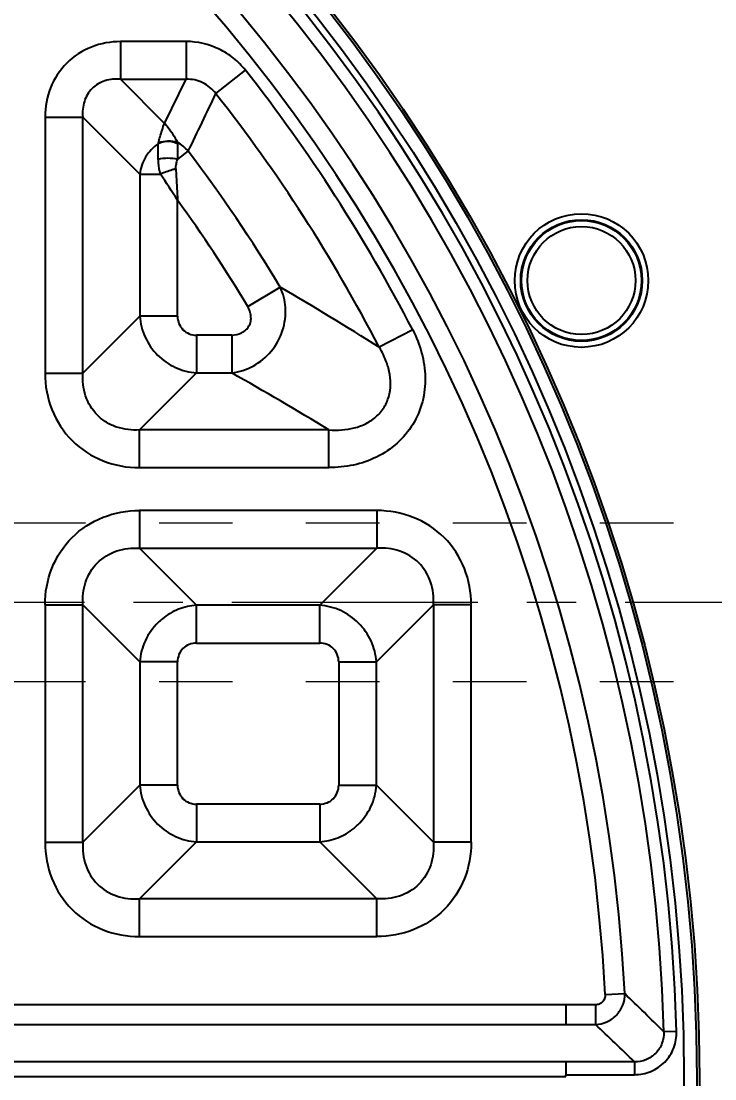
# Model space of a CAD drawing. Header units: millimetres. Extents: x 2750 to 4049, y 1371 to 1831.
# Drawn here: x 3163.4 to 3198.3, y 1620.3 to 1673.6 of the extents above; entities that cross this region are included whole.
import ezdxf

# ---------------------------------------------------------------- set-up
doc = ezdxf.new("R2010")
doc.units = ezdxf.units.MM
doc.linetypes.add('CENTER', pattern=[0.6, 0.375, -0.075, 0.075, -0.075])
doc.linetypes.add('HIDDEN', pattern=[0.2, 0.1, -0.1])
doc.layers.add('11', color=7, linetype='Continuous')
doc.layers.add('cool', color=153, linetype='HIDDEN', lineweight=9)
doc.styles.get("Standard").update_dxf_attribs({"font": 'arial.ttf'})
doc.dimstyles.get("Standard").update_dxf_attribs({"dimtxt": 0.18, "dimasz": 0.18, "dimexe": 0.18, "dimexo": 0.0625, "dimgap": 0.09, "dimtad": 0, "dimtih": 1, "dimtoh": 1, "dimzin": 0, "dimdsep": 46, "dimtxsty": 'Standard', "dimcen": 0.09, "dimadec": 0, "dimazin": 0, "dimtfac": 1, "dimtofl": 0, "dimtmove": 0, "dimatfit": 3, "dimfxl": 0, "dimtolj": 1, "dimtzin": 0, "dimarcsym": 0})

# ---------------------------------------------------------------- blocks, each defined once
blk = doc.blocks.new('*D57')
at = {"color": 4, "lineweight": -2, "transparency": 16777216}
blk.add_line((3267.385, 1644.343), (3285.665, 1644.343), dxfattribs=at)
at = {"layer": 'Defpoints', "color": 0, "transparency": 16777216}
for p in [(3267.385, 1644.343), (3285.665, 1644.343), (3116.195, 1615.342)]:
    blk.add_point(p, dxfattribs=at)
at = {"color": 6, "transparency": 16777216, "insert": (3294.136, 1644.343), "char_height": 5, "attachment_point": 5}
blk.add_mtext('\\A1;29.00', dxfattribs=at)
blk = doc.blocks.new('*D87')
at = {"color": 4, "lineweight": -2, "transparency": 16777216}
blk.add_line((3225.591, 1663.342), (3285.665, 1663.342), dxfattribs=at)
at = {"layer": 'Defpoints', "color": 0, "transparency": 16777216}
for p in [(3225.591, 1663.342), (3285.665, 1663.342), (3116.195, 1615.342)]:
    blk.add_point(p, dxfattribs=at)
at = {"color": 6, "transparency": 16777216, "insert": (3294.194, 1663.342), "char_height": 5, "attachment_point": 5}
blk.add_mtext('\\A1;48.00', dxfattribs=at)
blk = doc.blocks.new('*D88')
at = {"color": 4, "lineweight": -2, "transparency": 16777216}
blk.add_line((3203.591, 1697.342), (3285.665, 1697.342), dxfattribs=at)
at = {"layer": 'Defpoints', "color": 0, "transparency": 16777216}
for p in [(3203.591, 1697.342), (3285.665, 1697.342), (3116.195, 1615.342)]:
    blk.add_point(p, dxfattribs=at)
at = {"color": 6, "transparency": 16777216, "insert": (3294.096, 1697.342), "char_height": 5, "attachment_point": 5}
blk.add_mtext('\\A1;82.00', dxfattribs=at)
blk = doc.blocks.new('*D89')
at = {"color": 4, "lineweight": -2, "transparency": 16777216}
blk.add_line((3226.163, 1712.343), (3285.665, 1712.343), dxfattribs=at)
at = {"layer": 'Defpoints', "color": 0, "transparency": 16777216}
for p in [(3226.163, 1712.343), (3285.665, 1712.343), (3116.195, 1615.342)]:
    blk.add_point(p, dxfattribs=at)
at = {"color": 6, "transparency": 16777216, "insert": (3294.093, 1712.343), "char_height": 5, "attachment_point": 5}
blk.add_mtext('\\A1;97.00', dxfattribs=at)
blk = doc.blocks.new('*D90')
at = {"color": 4, "lineweight": -2, "transparency": 16777216}
blk.add_line((3163.591, 1726.342), (3285.665, 1726.342), dxfattribs=at)
at = {"layer": 'Defpoints', "color": 0, "transparency": 16777216}
for p in [(3163.591, 1726.342), (3285.665, 1726.342), (3116.195, 1615.342)]:
    blk.add_point(p, dxfattribs=at)
at = {"color": 6, "transparency": 16777216, "insert": (3295.8, 1726.342), "char_height": 5, "attachment_point": 5}
blk.add_mtext('\\A1;111.00', dxfattribs=at)
blk = doc.blocks.new('*D91')
at = {"color": 4, "lineweight": -2, "transparency": 16777216}
blk.add_line((3120.595, 1732.342), (3285.665, 1732.342), dxfattribs=at)
at = {"layer": 'Defpoints', "color": 0, "transparency": 16777216}
for p in [(3120.595, 1732.342), (3285.665, 1732.342), (3116.195, 1615.342)]:
    blk.add_point(p, dxfattribs=at)
at = {"color": 6, "transparency": 16777216, "insert": (3295.8, 1732.342), "char_height": 5, "attachment_point": 5}
blk.add_mtext('\\A1;117.00', dxfattribs=at)
blk = doc.blocks.new('*D98')
at = {"color": 4, "lineweight": -2, "transparency": 16777216}
blk.add_line((3199.191, 1701.742), (3199.191, 1782.171), dxfattribs=at)
at = {"layer": 'Defpoints', "color": 0, "transparency": 16777216}
for p in [(3199.191, 1782.171), (3199.191, 1701.742), (3116.195, 1615.342)]:
    blk.add_point(p, dxfattribs=at)
at = {"color": 6, "transparency": 16777216, "insert": (3199.191, 1790.602), "char_height": 5, "attachment_point": 5, "rotation": 90}
blk.add_mtext('\\A1;83.00', dxfattribs=at)
blk = doc.blocks.new('*D99')
at = {"color": 4, "lineweight": -2, "transparency": 16777216}
blk.add_line((3221.191, 1667.742), (3221.191, 1782.171), dxfattribs=at)
at = {"layer": 'Defpoints', "color": 0, "transparency": 16777216}
for p in [(3221.191, 1782.171), (3221.191, 1667.742), (3116.195, 1615.342)]:
    blk.add_point(p, dxfattribs=at)
at = {"color": 6, "transparency": 16777216, "insert": (3221.191, 1792.306), "char_height": 5, "attachment_point": 5, "rotation": 90}
blk.add_mtext('\\A1;105.00', dxfattribs=at)

msp = doc.modelspace()

# ---------------------------------------------------------------- linework, layer by layer
at = {"layer": '11', "color": 7, "linetype": 'Continuous'}
for p, q in [((3171.692, 1672.579), (3168.386, 1672.579)), ((3168.386, 1672.579), (3168.386, 1670.678)), ((3171.692, 1672.579), (3171.692, 1670.678)), ((3173.185, 1669.954), (3174.678, 1671.129)), ((3168.386, 1670.678), (3171.692, 1670.678)), ((3168.386, 1670.678), (3170.606, 1668.459)), ((3170.606, 1668.459), (3171.692, 1670.678)), ((3164.585, 1668.778), (3164.585, 1655.87)), ((3164.585, 1668.778), (3166.486, 1668.778)), ((3166.486, 1655.87), (3166.486, 1668.778)), ((3169.359, 1665.905), (3166.486, 1668.778)), ((3170.282, 1666.646), (3170.282, 1667.434)), ((3171.26, 1667.434), (3171.259, 1666.646)), ((3171.259, 1666.646), (3171.796, 1667.053)), ((3169.359, 1665.905), (3170.391, 1665.905)), ((3169.359, 1665.905), (3169.359, 1658.743)), ((3171.259, 1658.743), (3171.259, 1664.586)), ((3174.8, 1659.233), (3176.428, 1660.213)), ((3166.486, 1655.87), (3169.359, 1658.743)), ((3171.259, 1658.743), (3169.359, 1658.743)), ((3173.986, 1657.793), (3172.209, 1657.793)), ((3172.209, 1657.793), (3172.209, 1655.892)), ((3173.986, 1657.793), (3173.986, 1655.892)), ((3183.101, 1658.053), (3181.413, 1657.18)), ((3164.585, 1655.87), (3166.486, 1655.87)), ((3172.209, 1655.892), (3169.336, 1653.019)), ((3172.209, 1655.892), (3173.986, 1655.892)), ((3178.881, 1653.019), (3169.336, 1653.019)), ((3169.336, 1651.119), (3169.336, 1653.019)), ((3178.881, 1651.119), (3178.881, 1653.019)), ((3169.336, 1651.119), (3178.881, 1651.119)), ((3181.294, 1648.961), (3169.336, 1648.961)), ((3169.336, 1648.961), (3169.336, 1647.061)), ((3181.294, 1648.961), (3181.294, 1647.061)), ((3169.336, 1647.061), (3181.294, 1647.061)), ((3169.336, 1647.061), (3172.209, 1644.188)), ((3178.421, 1644.188), (3181.294, 1647.061)), ((3164.585, 1644.21), (3166.486, 1644.21)), ((3164.585, 1644.21), (3164.585, 1632.253)), ((3166.486, 1632.253), (3166.486, 1644.21)), ((3169.359, 1641.337), (3166.486, 1644.21)), ((3178.421, 1644.188), (3172.209, 1644.188)), ((3172.209, 1642.287), (3172.209, 1644.188)), ((3178.421, 1642.287), (3178.421, 1644.188)), ((3184.145, 1644.21), (3181.272, 1641.337)), ((3186.045, 1644.21), (3184.145, 1644.21)), ((3184.145, 1644.21), (3184.145, 1632.253)), ((3186.045, 1632.253), (3186.045, 1644.21)), ((3172.209, 1642.287), (3178.421, 1642.287)), ((3171.259, 1641.337), (3169.359, 1641.337)), ((3169.359, 1641.337), (3169.359, 1635.126)), ((3171.259, 1635.126), (3171.259, 1641.337)), ((3179.371, 1641.337), (3181.272, 1641.337)), ((3179.371, 1641.337), (3179.371, 1635.126)), ((3181.272, 1635.126), (3181.272, 1641.337)), ((3166.486, 1632.253), (3169.359, 1635.126)), ((3171.259, 1635.126), (3169.359, 1635.126)), ((3179.371, 1635.126), (3181.272, 1635.126)), ((3181.272, 1635.126), (3184.145, 1632.253)), ((3178.421, 1634.175), (3172.209, 1634.175)), ((3172.209, 1634.175), (3172.209, 1632.275)), ((3178.421, 1634.175), (3178.421, 1632.275)), ((3164.585, 1632.253), (3166.486, 1632.253)), ((3172.209, 1632.275), (3169.336, 1629.402)), ((3172.209, 1632.275), (3178.421, 1632.275)), ((3181.294, 1629.402), (3178.421, 1632.275)), ((3186.045, 1632.253), (3184.145, 1632.253)), ((3181.294, 1629.402), (3169.336, 1629.402)), ((3169.336, 1627.501), (3169.336, 1629.402)), ((3181.294, 1627.501), (3181.294, 1629.402)), ((3169.336, 1627.501), (3181.294, 1627.501)), ((3192.789, 1624.578), (3193.777, 1624.629)), ((3192.302, 1624.066), (3116.884, 1624.066)), ((3190.814, 1624.066), (3190.814, 1623.076)), ((3192.302, 1624.066), (3192.302, 1623.076)), ((3116.879, 1623.076), (3192.302, 1623.076)), ((3196.382, 1622.727), (3195.74, 1622.709)), ((3194.263, 1621.191), (3115.014, 1621.206)), ((3190.814, 1621.191), (3190.814, 1620.548)), ((3194.263, 1621.191), (3194.263, 1620.548)), ((3115.014, 1620.464), (3190.814, 1620.464)), ((3190.814, 1620.548), (3194.263, 1620.548)), ((3190.814, 1620.464), (3190.814, 1620.548))]:
    msp.add_line(p, q, dxfattribs=at)
for centre, radius in [((3110.191, 1620.342), 87.342), ((3110.191, 1620.342), 87.216), ((3110.191, 1620.342), 86.564), ((3191.596, 1660.542), 3.364), ((3191.596, 1660.542), 3.062), ((3191.596, 1660.542), 3.02), ((3191.596, 1660.542), 2.719)]:
    msp.add_circle(centre, radius, dxfattribs=at)
for centre, radius, start, end in [((3116.221, 1620.342), 102.032, 15.93718, 173.82065), ((3116.221, 1620.342), 102.166, 11.51801, 171.23114), ((3116.221, 1620.342), 101.53, 16.85876, 173.82581), ((3116.221, 1620.342), 100.442, 17.04696, 159.08959), ((3116.221, 1620.342), 100.141, 16.58737, 159.08959), ((3116.221, 1620.342), 100.057, 13.76735, 158.94397), ((3116.221, 1620.342), 98.859, 11.90883, 158.81116), ((3110.191, 1620.342), 86.224, 1.58486, 88.41514), ((3110.191, 1620.342), 85.581, 1.58486, 88.41514), ((3110.193, 1620.342), 83.694, 2.93581, 87.06419), ((3110.193, 1620.342), 82.705, 2.93581, 87.06419), ((3110.191, 1620.342), 82.085, 27.34893, 38.22237), ((2836.719, 1829.313), 372.297, 334.16155, 334.65651), ((3110.191, 1620.342), 80.184, 27.34895, 38.22238), ((3110.191, 1620.342), 77.311, 31.04547, 37.1705), ((3072.929, 1600.817), 117.198, 32.96437, 33.73615), ((3110.191, 1620.342), 75.411, 31.04547, 35.92336), ((3084.234, 1503.108), 182.159, 57.75874, 59.59417), ((3173.752, 1658.988), 2.943, 3.7448, 24.596), ((3088.723, 1505.027), 173.292, 58.65007, 60.52666), ((3172.587, 1640.878), 3.358, 128.3742, 133.2188), ((3178.043, 1635.585), 3.358, 308.3742, 313.2188), ((3029.778, 1455.052), 235.907, 45.2911, 45.95778), ((3032.963, 1455.372), 231.331, 45.79144, 46.46507)]:
    msp.add_arc(centre, radius, start, end, dxfattribs=at)
for points, knots in [([(3168.386, 1672.579), (3167.89, 1672.57), (3166.885, 1672.401), (3165.602, 1671.562), (3164.764, 1670.279), (3164.594, 1669.274), (3164.585, 1668.778)], [0, 0, 0, 0, 0.25013, 0.500016, 0.749893, 1, 1, 1, 1]), ([(3174.678, 1671.129), (3174.502, 1671.354), (3174.097, 1671.766), (3173.129, 1672.38), (3172.26, 1672.579), (3171.692, 1672.579)], [0, 0, 0, 0, 0.25067, 0.501517, 1, 1, 1, 1]), ([(3168.386, 1670.678), (3168.124, 1670.701), (3167.595, 1670.66), (3166.906, 1670.258), (3166.504, 1669.569), (3166.463, 1669.04), (3166.486, 1668.778)], [0, 0, 0, 0, 0.255854, 0.499995, 0.744139, 1, 1, 1, 1]), ([(3173.185, 1669.954), (3173.015, 1670.183), (3172.673, 1670.478), (3172.126, 1670.663), (3171.836, 1670.684), (3171.692, 1670.678)], [0, 0, 0, 0, 0.498466, 0.749519, 1, 1, 1, 1]), ([(3170.3, 1667.487), (3170.323, 1667.584), (3170.409, 1667.913), (3170.513, 1668.238), (3170.606, 1668.459)], [0, 0, 0, 0, 0.294602, 1, 1, 1, 1]), ([(3170.606, 1668.459), (3170.662, 1668.397), (3170.91, 1668.104), (3171.113, 1667.776), (3171.253, 1667.511)], [0, 0, 0, 0, 0.219285, 1, 1, 1, 1]), ([(3170.282, 1667.434), (3170.029, 1667.258), (3169.598, 1666.801), (3169.39, 1666.204), (3169.359, 1665.905)], [0, 0, 0, 0, 0.505655, 1, 1, 1, 1]), ([(3171.259, 1667.434), (3171.109, 1667.507), (3170.77, 1667.582), (3170.432, 1667.507), (3170.282, 1667.434)], [0, 0, 0, 0, 0.5, 1, 1, 1, 1]), ([(3171.245, 1667.492), (3171.095, 1667.541), (3170.774, 1667.579), (3170.455, 1667.528), (3170.306, 1667.472)], [0, 0, 0, 0, 0.497188, 1, 1, 1, 1]), ([(3171.259, 1666.646), (3171.1, 1666.683), (3170.77, 1666.715), (3170.441, 1666.683), (3170.282, 1666.646)], [0, 0, 0, 0, 0.499947, 1, 1, 1, 1]), ([(3170.282, 1666.646), (3170.282, 1666.585), (3170.289, 1666.335), (3170.331, 1666.085), (3170.391, 1665.905)], [0, 0, 0, 0, 0.241692, 1, 1, 1, 1]), ([(3171.244, 1666.634), (3171.227, 1666.6), (3171.207, 1666.525), (3171.171, 1666.37), (3171.154, 1666.248), (3171.16, 1666.166)], [0, 0, 0, 0, 0.236818, 0.484657, 1, 1, 1, 1]), ([(3171.172, 1666.166), (3171.112, 1666.149), (3170.85, 1666.072), (3170.591, 1665.982), (3170.396, 1665.905)], [0, 0, 0, 0, 0.230632, 1, 1, 1, 1]), ([(3171.172, 1666.165), (3171.181, 1666.036), (3171.212, 1665.509), (3171.235, 1664.983), (3171.259, 1664.586)], [0, 0, 0, 0, 0.24639, 1, 1, 1, 1]), ([(3173.986, 1657.793), (3174.155, 1657.802), (3174.414, 1657.856), (3174.699, 1658.047), (3174.868, 1658.245), (3174.959, 1658.49), (3174.96, 1658.749), (3174.898, 1658.997), (3174.84, 1659.158), (3174.8, 1659.233)], [0, 0, 0, 0, 0.248987, 0.374276, 0.499938, 0.624903, 0.74997, 0.875137, 1, 1, 1, 1]), ([(3173.986, 1655.892), (3174.364, 1655.934), (3175.119, 1656.177), (3176.034, 1656.941), (3176.613, 1657.992), (3176.715, 1658.792), (3176.689, 1659.18)], [0, 0, 0, 0, 0.24481, 0.495832, 0.749339, 1, 1, 1, 1]), ([(3169.359, 1658.743), (3169.383, 1658.382), (3169.57, 1657.658), (3170.21, 1656.743), (3171.124, 1656.103), (3171.848, 1655.917), (3172.209, 1655.892)], [0, 0, 0, 0, 0.248694, 0.500007, 0.751316, 1, 1, 1, 1]), ([(3171.259, 1658.743), (3171.259, 1658.5), (3171.451, 1657.985), (3171.966, 1657.793), (3172.209, 1657.793)], [0, 0, 0, 0, 0.500164, 1, 1, 1, 1]), ([(3183.101, 1658.053), (3183.29, 1657.686), (3183.59, 1656.909), (3183.78, 1655.674), (3183.643, 1654.426), (3183.155, 1653.268), (3182.349, 1652.303), (3181.307, 1651.606), (3180.122, 1651.202), (3179.294, 1651.128), (3178.881, 1651.119)], [0, 0, 0, 0, 0.124949, 0.249991, 0.374956, 0.500017, 0.625012, 0.750065, 0.874968, 1, 1, 1, 1]), ([(3181.876, 1656.126), (3181.851, 1656.22), (3181.737, 1656.587), (3181.565, 1656.935), (3181.413, 1657.18)], [0, 0, 0, 0, 0.251157, 1, 1, 1, 1]), ([(3178.881, 1653.019), (3179.306, 1652.986), (3179.962, 1653.025), (3180.771, 1653.327), (3181.316, 1653.696), (3181.73, 1654.214), (3181.959, 1654.835), (3182.001, 1655.489), (3181.931, 1655.918), (3181.876, 1656.126)], [0, 0, 0, 0, 0.246897, 0.37178, 0.497546, 0.623754, 0.749771, 0.875297, 1, 1, 1, 1]), ([(3164.585, 1655.87), (3164.585, 1655.249), (3164.816, 1653.995), (3165.854, 1652.387), (3167.461, 1651.347), (3168.716, 1651.119), (3169.336, 1651.119)], [0, 0, 0, 0, 0.25017, 0.500034, 0.749869, 1, 1, 1, 1]), ([(3169.336, 1653.019), (3168.957, 1652.996), (3168.369, 1653.06), (3167.668, 1653.382), (3167.059, 1653.861), (3166.545, 1654.711), (3166.463, 1655.491), (3166.486, 1655.87)], [0, 0, 0, 0, 0.248848, 0.374736, 0.500916, 0.751281, 1, 1, 1, 1]), ([(3164.585, 1644.21), (3164.585, 1644.831), (3164.81, 1646.087), (3165.854, 1647.692), (3167.459, 1648.736), (3168.715, 1648.961), (3169.336, 1648.961)], [0, 0, 0, 0, 0.250142, 0.50001, 0.749874, 1, 1, 1, 1]), ([(3186.045, 1644.21), (3186.034, 1644.831), (3185.823, 1646.087), (3184.774, 1647.69), (3183.17, 1648.737), (3181.915, 1648.951), (3181.294, 1648.961)], [0, 0, 0, 0, 0.250132, 0.500023, 0.749897, 1, 1, 1, 1]), ([(3166.486, 1644.21), (3166.463, 1644.59), (3166.545, 1645.37), (3167.156, 1646.391), (3168.177, 1647.002), (3168.957, 1647.084), (3169.336, 1647.061)], [0, 0, 0, 0, 0.249312, 0.500091, 0.750812, 1, 1, 1, 1]), ([(3184.145, 1644.21), (3184.168, 1644.597), (3184.082, 1645.377), (3183.471, 1646.387), (3182.461, 1646.998), (3181.68, 1647.084), (3181.294, 1647.061)], [0, 0, 0, 0, 0.25377, 0.499999, 0.746229, 1, 1, 1, 1]), ([(3172.209, 1644.188), (3171.902, 1644.166), (3171.286, 1644.029), (3170.744, 1643.706), (3170.503, 1643.51)], [0, 0, 0, 0, 0.497786, 1, 1, 1, 1]), ([(3181.272, 1641.337), (3181.247, 1641.698), (3181.061, 1642.422), (3180.421, 1643.337), (3179.506, 1643.977), (3178.782, 1644.163), (3178.421, 1644.188)], [0, 0, 0, 0, 0.248694, 0.500007, 0.751316, 1, 1, 1, 1]), ([(3170.288, 1643.325), (3170.019, 1643.064), (3169.575, 1642.445), (3169.384, 1641.706), (3169.359, 1641.337)], [0, 0, 0, 0, 0.502569, 1, 1, 1, 1]), ([(3172.209, 1642.287), (3171.966, 1642.287), (3171.451, 1642.095), (3171.259, 1641.58), (3171.259, 1641.337)], [0, 0, 0, 0, 0.500164, 1, 1, 1, 1]), ([(3179.371, 1641.337), (3179.371, 1641.581), (3179.179, 1642.096), (3178.664, 1642.287), (3178.421, 1642.287)], [0, 0, 0, 0, 0.500164, 1, 1, 1, 1]), ([(3169.359, 1635.126), (3169.383, 1634.764), (3169.57, 1634.041), (3170.21, 1633.126), (3171.124, 1632.486), (3171.848, 1632.299), (3172.209, 1632.275)], [0, 0, 0, 0, 0.248694, 0.500007, 0.751316, 1, 1, 1, 1]), ([(3171.259, 1635.126), (3171.259, 1634.882), (3171.451, 1634.367), (3171.966, 1634.175), (3172.209, 1634.175)], [0, 0, 0, 0, 0.500164, 1, 1, 1, 1]), ([(3178.421, 1634.175), (3178.664, 1634.175), (3179.179, 1634.367), (3179.371, 1634.882), (3179.371, 1635.126)], [0, 0, 0, 0, 0.500164, 1, 1, 1, 1]), ([(3180.342, 1633.138), (3180.611, 1633.398), (3181.055, 1634.018), (3181.247, 1634.756), (3181.272, 1635.126)], [0, 0, 0, 0, 0.502569, 1, 1, 1, 1]), ([(3178.421, 1632.275), (3178.729, 1632.296), (3179.345, 1632.433), (3179.886, 1632.756), (3180.128, 1632.953)], [0, 0, 0, 0, 0.497786, 1, 1, 1, 1]), ([(3164.585, 1632.253), (3164.596, 1631.632), (3164.808, 1630.376), (3165.856, 1628.772), (3167.46, 1627.725), (3168.716, 1627.511), (3169.336, 1627.501)], [0, 0, 0, 0, 0.250132, 0.500023, 0.749897, 1, 1, 1, 1]), ([(3166.486, 1632.253), (3166.463, 1631.866), (3166.548, 1631.085), (3167.16, 1630.076), (3168.169, 1629.465), (3168.95, 1629.379), (3169.336, 1629.402)], [0, 0, 0, 0, 0.25377, 0.499999, 0.746229, 1, 1, 1, 1]), ([(3186.045, 1632.253), (3186.045, 1631.631), (3185.82, 1630.375), (3184.776, 1628.77), (3183.171, 1627.726), (3181.915, 1627.501), (3181.294, 1627.501)], [0, 0, 0, 0, 0.250142, 0.50001, 0.749874, 1, 1, 1, 1]), ([(3184.145, 1632.253), (3184.167, 1631.873), (3184.086, 1631.092), (3183.475, 1630.071), (3182.454, 1629.461), (3181.674, 1629.379), (3181.294, 1629.402)], [0, 0, 0, 0, 0.249314, 0.500091, 0.750812, 1, 1, 1, 1]), ([(3192.302, 1623.076), (3192.498, 1623.08), (3192.894, 1623.172), (3193.384, 1623.525), (3193.712, 1624.033), (3193.783, 1624.433), (3193.777, 1624.629)], [0, 0, 0, 0, 0.249501, 0.500004, 0.750504, 1, 1, 1, 1]), ([(3192.789, 1624.578), (3192.79, 1624.513), (3192.772, 1624.38), (3192.668, 1624.206), (3192.5, 1624.093), (3192.368, 1624.068), (3192.302, 1624.066)], [0, 0, 0, 0, 0.250037, 0.499988, 0.749995, 1, 1, 1, 1]), ([(3194.263, 1620.548), (3194.544, 1620.548), (3195.112, 1620.659), (3195.829, 1621.145), (3196.295, 1621.875), (3196.39, 1622.446), (3196.382, 1622.727)], [0, 0, 0, 0, 0.250012, 0.500024, 0.75002, 1, 1, 1, 1]), ([(3195.74, 1622.709), (3195.748, 1622.513), (3195.683, 1622.113), (3195.365, 1621.596), (3194.857, 1621.264), (3194.459, 1621.189), (3194.263, 1621.191)], [0, 0, 0, 0, 0.249805, 0.500048, 0.750235, 1, 1, 1, 1])]:
    msp.add_open_spline(points, degree=3, knots=knots, dxfattribs=at)
for points in [[(3170.289, 1667.42), (3170.296, 1667.437), (3170.302, 1667.454), (3170.306, 1667.472)], [(3171.255, 1667.51), (3171.26, 1667.485), (3171.263, 1667.459), (3171.26, 1667.434)], [(3171.796, 1667.053), (3171.644, 1667.233), (3171.458, 1667.389), (3171.255, 1667.51)]]:
    msp.add_open_spline(points, degree=3, dxfattribs=at)
at = {"layer": 'cool', "ltscale": 37}
for p, q in [((2970.525, 1648.343), (3261.865, 1648.343)), ((2970.525, 1640.343), (3261.865, 1640.343))]:
    msp.add_line(p, q, dxfattribs=at)
at = {"layer": 'cool', "color": 1, "linetype": 'CENTER', "ltscale": 33}
msp.add_line((2956.195, 1644.343), (3276.195, 1644.343), dxfattribs=at)

# ---------------------------------------------------------------- dimensions: what is measured, and where the dimension line sits
for feature_location, offset, dtype, picture, middle in [((3221.191, 1667.742), (0, 114.429), 1, '*D99', (3221.191, 1792.306)), ((3199.191, 1701.742), (0, 80.429), 1, '*D98', (3199.191, 1790.602)), ((3120.595, 1732.342), (165.07, 0), 0, '*D91', (3295.8, 1732.342)), ((3163.591, 1726.342), (122.074, 0), 0, '*D90', (3295.8, 1726.342)), ((3226.163, 1712.343), (59.503, 0), 0, '*D89', (3294.093, 1712.343)), ((3203.591, 1697.342), (82.074, 0), 0, '*D88', (3294.096, 1697.342)), ((3225.591, 1663.342), (60.074, 0), 0, '*D87', (3294.194, 1663.342)), ((3267.385, 1644.343), (18.28, 0), 0, '*D57', (3294.136, 1644.343))]:
    dim = msp.add_ordinate_dim(feature_location=feature_location, offset=offset, dtype=dtype, origin=(3116.195, 1615.342), dimstyle='Standard', override={"dimtxt": 5, "dimasz": 5, "dimexe": 0, "dimexo": 0, "dimgap": 0, "dimtih": 0, "dimtoh": 0, "dimzin": 0, "dimcen": 0, "dimclrd": 4, "dimclre": 4, "dimclrt": 6, "dimadec": 2, "dimtp": 0, "dimtm": 0, "dimtzin": 0})
    dim.commit()
    dim.dimension.update_dxf_attribs({"geometry": picture, "text_midpoint": middle})

doc.saveas('drawing.dxf')
